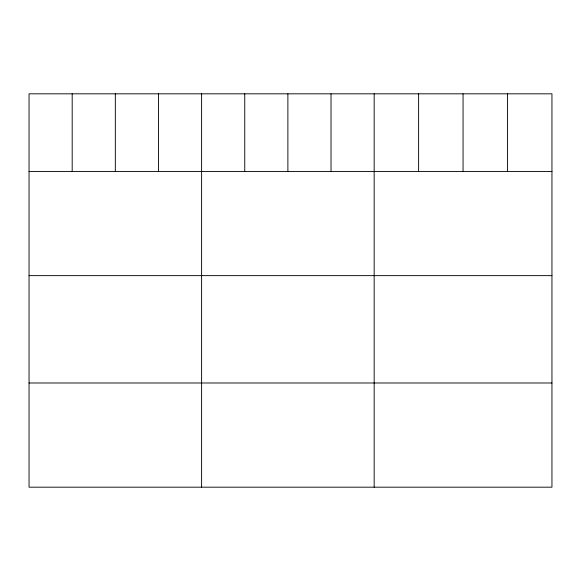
<?xml version="1.0" encoding="UTF-8"?>
<svg xmlns="http://www.w3.org/2000/svg" width="581" height="581" viewBox="0 0 581 581"><rect width="100%" height="100%" fill="white"/><g stroke="black" fill="none" stroke-linecap="round" stroke-linejoin="round"><path stroke-width="0.87" d="M551.95 171.431L551.95 487.183L29.05 487.183L29.05 93.817L551.95 93.817L551.95 171.431L29.05 171.431M29.05 275.634L551.95 275.634M29.05 382.988L551.95 382.988M507.503 93.817L507.503 171.431M463.057 93.817L463.057 171.431M418.61 93.817L418.61 171.431M374.164 93.817L374.164 487.183M331.025 93.817L331.025 171.431M287.885 93.817L287.885 171.431M244.746 93.817L244.746 171.431M201.607 93.817L201.607 487.183M158.468 93.817L158.468 171.431M115.329 93.817L115.329 171.431M72.189 93.817L72.189 171.431"/></g></svg>
